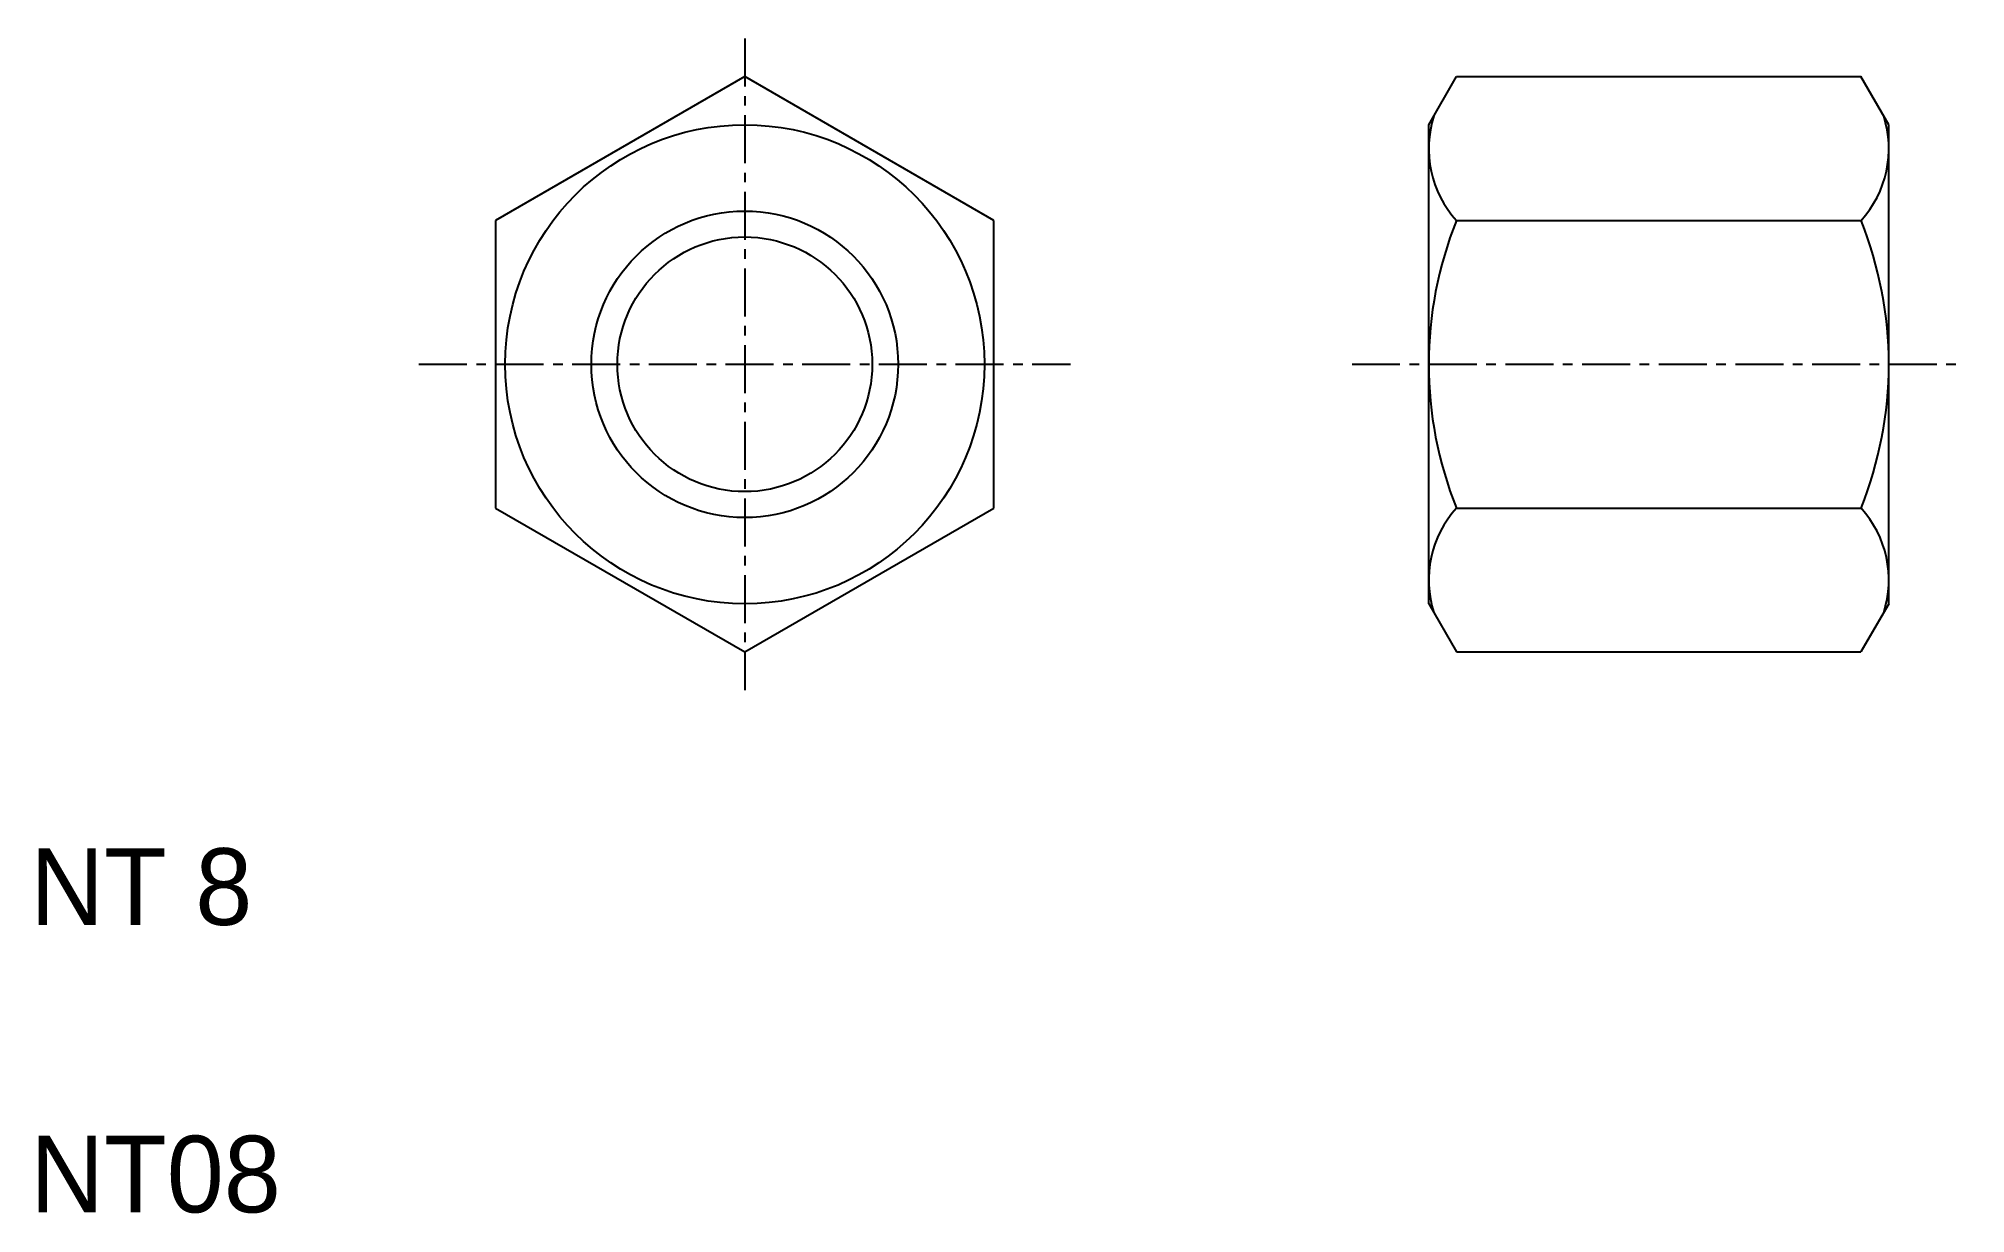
# Model space of a CAD drawing. Extents: x 5.2 to 55.5, y 5 to 35.6.
import ezdxf

# ---------------------------------------------------------------- set-up
doc = ezdxf.new("R2010")
doc.units = 0
doc.linetypes.add('CENTER', pattern=[2, 1.25, -0.25, 0.25, -0.25])
doc.layers.get('0').update_dxf_attribs({"linetype": 'CONTINUOUS'})
doc.layers.add('CENTER', color=1, linetype='CENTER')

msp = doc.modelspace()

# ---------------------------------------------------------------- linework, layer by layer
at = {"color": 7, "linetype": 'CONTINUOUS'}
for p, q in [((23.641, 34.634), (17.141, 30.881)), ((30.141, 30.881), (23.641, 34.634)), ((41.482, 33.378), (42.207, 34.634)), ((42.207, 34.634), (52.757, 34.634)), ((53.482, 33.378), (52.757, 34.634)), ((41.482, 20.878), (41.482, 33.378)), ((53.482, 20.878), (53.482, 33.378)), ((17.141, 30.881), (17.141, 23.375)), ((30.141, 23.375), (30.141, 30.881)), ((42.207, 30.881), (52.757, 30.881)), ((17.141, 23.375), (23.641, 19.623)), ((23.641, 19.623), (30.141, 23.375)), ((42.207, 23.375), (52.757, 23.375)), ((18.766, 22.437), (18.766, 22.437)), ((20.391, 21.499), (20.391, 21.499)), ((41.482, 20.878), (42.207, 19.623)), ((53.482, 20.878), (52.757, 19.623)), ((42.207, 19.623), (52.757, 19.623))]:
    msp.add_line(p, q, dxfattribs=at)
for radius in [6.25, 3.323]:
    msp.add_circle((23.641, 27.128), radius, dxfattribs=at)
at = {"color": 3, "linetype": 'CONTINUOUS'}
msp.add_circle((23.641, 27.128), 4, dxfattribs=at)
at = {"color": 7, "linetype": 'CONTINUOUS'}
for centre, radius, start, end in [((44.273, 32.757), 2.791, 162.2455, 222.2455), ((50.691, 32.757), 2.791, 317.7545, 17.7545), ((51.558, 27.128), 10.077, 158.1345, 201.8655), ((43.405, 27.128), 10.077, 338.1345, 21.8655), ((44.273, 21.499), 2.791, 137.7545, 197.7545), ((50.691, 21.499), 2.791, 342.2455, 42.2455)]:
    msp.add_arc(centre, radius, start, end, dxfattribs=at)
at = {"layer": 'CENTER', "color": 1, "linetype": 'CENTER'}
for p, q in [((23.641, 35.628), (23.641, 18.628)), ((15.141, 27.128), (32.141, 27.128)), ((39.482, 27.128), (55.482, 27.128))]:
    msp.add_line(p, q, dxfattribs=at)

# ---------------------------------------------------------------- texts
at = {"color": 7, "linetype": 'CONTINUOUS'}
for s, p in [('NT 8', (5, 12.5)), ('NT08', (5, 5))]:
    msp.add_text(s, height=2, dxfattribs=at).set_placement(p)

doc.saveas('drawing.dxf')
